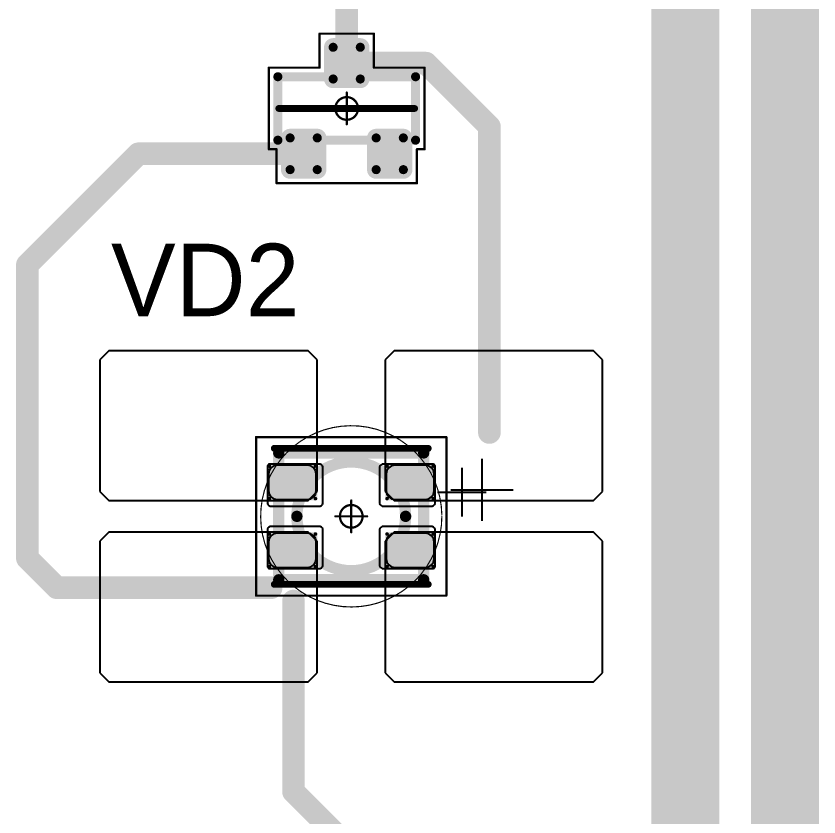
# Model space of a CAD drawing. Header units: millimetres. Extents: x 0 to 400, y 0 to 514.
# Drawn here: x 232.6 to 250.32, y 305.87 to 323.54 of the extents above; entities that cross this region are included whole.
import ezdxf

# ---------------------------------------------------------------- set-up
doc = ezdxf.new("R2010")
doc.units = ezdxf.units.MM
for name, color, linetype in [('Mechanical13', 56, 'Continuous'), ('Mechanical15', 56, 'Continuous'), ('Mechanical2', 216, 'Continuous'), ('TopLayer', 1, 'Continuous'), ('TopOverlay', 2, 'Continuous'), ('TopPaste', 8, 'Continuous'), ('TopSolder', 216, 'Continuous')]:
    doc.layers.add(name, color=color, linetype=linetype)

# ---------------------------------------------------------------- blocks, each defined once
blk = doc.blocks.new('SOT23_180')
at = {"layer": 'Mechanical13', "const_width": 0.1999996}
for points in [[(-0.7000011399999999, 1.52008078), (0.7000011399999999, 1.52008078)], [(-0.7000011399999999, 1.52008078), (-0.7000011399999999, -1.51991822)], [(0.7000011399999999, 1.52008078), (0.7000011399999999, -1.51991822)], [(-0.7000011399999999, -1.51991822), (0.7000011399999999, -1.51991822)]]:
    blk.add_lwpolyline(points, dxfattribs=at)
at = {"layer": 'Mechanical13', "const_width": 0.0999998}
for points in [[(-0.75000104, 1.52008078, 1), (-0.65000124, 1.52008078, 1)], [(-0.75000104, 1.52008078, 1), (-0.65000124, 1.52008078, 1)], [(0.65000124, 1.52008078, 1), (0.75000104, 1.52008078, 1)], [(0.65000124, 1.52008078, 1), (0.75000104, 1.52008078, 1)], [(-0.75000104, -1.51991822, 1), (-0.65000124, -1.51991822, 1)], [(-0.75000104, -1.51991822, 1), (-0.65000124, -1.51991822, 1)], [(0.65000124, -1.51991822, 1), (0.75000104, -1.51991822, 1)], [(0.65000124, -1.51991822, 1), (0.75000104, -1.51991822, 1)]]:
    blk.add_lwpolyline(points, format="xyb", close=True, dxfattribs=at)
at = {"layer": 'Mechanical15', "const_width": 0.0499999}
for points in [[(-0.90000074, 1.72008038), (-0.90000074, 1.55008072)], [(-0.90000074, 1.72008038), (0.90000074, 1.72008038)], [(0.90000074, 1.72008038), (0.90000074, 0.6000800799999999)], [(-1.64999924, 1.55008072), (-1.64999924, -1.54991816)], [(-1.64999924, 1.55008072), (-0.90000074, 1.55008072)], [(0.90000074, 0.6000800799999999), (1.64999924, 0.6000800799999999)], [(1.64999924, 0.6000800799999999), (1.64999924, -0.59991752)], [(0, 0.35007804), (0, -0.34991802)], [(-0.3499993, 8.128e-05), (0.3499993, 8.128e-05)], [(0.90000074, -0.59991752), (1.64999924, -0.59991752)], [(0.90000074, -0.59991752), (0.90000074, -1.71991782)], [(-1.64999924, -1.54991816), (-0.90000074, -1.54991816)], [(-0.90000074, -1.54991816), (-0.90000074, -1.71991782)], [(-0.90000074, -1.71991782), (0.90000074, -1.71991782)]]:
    blk.add_lwpolyline(points, dxfattribs=at)
at = {"layer": 'Mechanical15'}
for points, const_width in [([(-0.9125000799999999, 1.72008038, 1), (-0.8875014, 1.72008038, 1)], 0.02499868), ([(-0.9125000799999999, 1.72008038, 1), (-0.8875014, 1.72008038, 1)], 0.02499868), ([(0.8875014, 1.72008038, 1), (0.9125000799999999, 1.72008038, 1)], 0.02499868), ([(0.8875014, 1.72008038, 1), (0.9125000799999999, 1.72008038, 1)], 0.02499868), ([(-1.66249858, 1.55008072, 1), (-1.6374999, 1.55008072, 1)], 0.02499868), ([(-1.66249858, 1.55008072, 1), (-1.6374999, 1.55008072, 1)], 0.02499868), ([(-0.9125000799999999, 1.55008072, 1), (-0.8875014, 1.55008072, 1)], 0.02499868), ([(-0.9125000799999999, 1.55008072, 1), (-0.8875014, 1.55008072, 1)], 0.02499868), ([(0.8875014, 0.6000800799999999, 1), (0.9125000799999999, 0.6000800799999999, 1)], 0.02499868), ([(0.8875014, 0.6000800799999999, 1), (0.9125000799999999, 0.6000800799999999, 1)], 0.02499868), ([(1.6374999, 0.6000800799999999, 1), (1.66249858, 0.6000800799999999, 1)], 0.02499868), ([(1.6374999, 0.6000800799999999, 1), (1.66249858, 0.6000800799999999, 1)], 0.02499868), ([(-0.01249934, 0.35007804, 1), (0.01249934, 0.35007804, 1)], 0.02499868), ([(0.2499995, 8.382e-05, 1), (-0.2499995, 8.382e-05, 1)], 0.0499999), ([(-0.36249864, 8.128e-05, 1), (-0.33749996, 8.128e-05, 1)], 0.02499868), ([(-0.26249884, 8.382e-05, 1), (-0.23750016, 8.382e-05, 1)], 0.02499868), ([(0.23750016, 8.382e-05, 1), (0.26249884, 8.382e-05, 1)], 0.02499868), ([(0.33749996, 8.128e-05, 1), (0.36249864, 8.128e-05, 1)], 0.02499868), ([(-0.01249934, -0.34991802, 1), (0.01249934, -0.34991802, 1)], 0.02499868), ([(0.8875014, -0.59991752, 1), (0.9125000799999999, -0.59991752, 1)], 0.02499868), ([(0.8875014, -0.59991752, 1), (0.9125000799999999, -0.59991752, 1)], 0.02499868), ([(1.6374999, -0.59991752, 1), (1.66249858, -0.59991752, 1)], 0.02499868), ([(1.6374999, -0.59991752, 1), (1.66249858, -0.59991752, 1)], 0.02499868), ([(-1.66249858, -1.54991816, 1), (-1.6374999, -1.54991816, 1)], 0.02499868), ([(-1.66249858, -1.54991816, 1), (-1.6374999, -1.54991816, 1)], 0.02499868), ([(-0.9125000799999999, -1.54991816, 1), (-0.8875014, -1.54991816, 1)], 0.02499868), ([(-0.9125000799999999, -1.54991816, 1), (-0.8875014, -1.54991816, 1)], 0.02499868), ([(-0.9125000799999999, -1.71991782, 1), (-0.8875014, -1.71991782, 1)], 0.02499868), ([(-0.9125000799999999, -1.71991782, 1), (-0.8875014, -1.71991782, 1)], 0.02499868), ([(0.8875014, -1.71991782, 1), (0.9125000799999999, -1.71991782, 1)], 0.02499868), ([(0.8875014, -1.71991782, 1), (0.9125000799999999, -1.71991782, 1)], 0.02499868)]:
    blk.add_lwpolyline(points, format="xyb", close=True, dxfattribs=dict(at, const_width=const_width))
at = {"layer": 'TopLayer', "const_width": 0.0999998}
for points in [[(-1.39999974, 1.25008132, 1), (-1.29999994, 1.25008132, 1)], [(-0.7000011399999999, 1.25008132, 1), (-0.6000013399999999, 1.25008132, 1)], [(-1.39999974, 0.65008252, 1), (-1.29999994, 0.65008252, 1)], [(-0.7000011399999999, 0.65008252, 1), (-0.6000013399999999, 0.65008252, 1)], [(0.6000013399999999, 0.30008068, 1), (0.7000011399999999, 0.30008068, 1)], [(1.29999994, 0.30008068, 1), (1.39999974, 0.30008068, 1)], [(0.6000013399999999, -0.29991812, 1), (0.7000011399999999, -0.29991812, 1)], [(1.29999994, -0.29991812, 1), (1.39999974, -0.29991812, 1)], [(-1.39999974, -0.64991996, 1), (-1.29999994, -0.64991996, 1)], [(-0.7000011399999999, -0.64991996, 1), (-0.6000013399999999, -0.64991996, 1)], [(-1.39999974, -1.24991876, 1), (-1.29999994, -1.24991876, 1)], [(-0.7000011399999999, -1.24991876, 1), (-0.6000013399999999, -1.24991876, 1)]]:
    blk.add_lwpolyline(points, format="xyb", close=True, dxfattribs=at)
at = {"layer": 'TopLayer'}
for points in [[(-1.44999964, 1.25008132), (-1.44999964, 0.65008252), (-0.55000144, 1.25008132), (-0.55000144, 0.65008252)], [(-1.34999984, 1.35008112), (-1.34999984, 0.55008272), (-0.65000124, 1.35008112), (-0.65000124, 0.55008272)], [(0.65000124, 0.40008048), (0.65000124, -0.39991792), (1.34999984, 0.40008048), (1.34999984, -0.39991792)], [(0.55000144, 0.30008068), (0.55000144, -0.29991812), (1.44999964, 0.30008068), (1.44999964, -0.29991812)], [(-1.44999964, -0.64991996), (-1.44999964, -1.24991876), (-0.55000144, -0.64991996), (-0.55000144, -1.24991876)], [(-1.34999984, -0.54992016), (-1.34999984, -1.34991856), (-0.65000124, -0.54992016), (-0.65000124, -1.34991856)]]:
    blk.add_solid(points, dxfattribs=at)
at = {"layer": 'TopOverlay', "const_width": 0.1499997}
blk.add_lwpolyline([(0, 1.50000208), (0, -1.50000208)], dxfattribs=at)
at = {"layer": 'TopOverlay', "const_width": 0.07499858}
for points in [[(-0.03750056, 1.50000208, 1), (0.03750056, 1.50000208, 1)], [(-0.03750056, -1.50000208, 1), (0.03750056, -1.50000208, 1)]]:
    blk.add_lwpolyline(points, format="xyb", close=True, dxfattribs=at)
at = {"layer": 'TopPaste', "const_width": 0.07499858}
for points in [[(-1.38749786, 1.25008132, 1), (-1.31250182, 1.25008132, 1)], [(-0.68749926, 1.25008132, 1), (-0.61250322, 1.25008132, 1)], [(-1.38749786, 0.65008252, 1), (-1.31250182, 0.65008252, 1)], [(-0.68749926, 0.65008252, 1), (-0.61250322, 0.65008252, 1)], [(0.61250322, 0.30008068, 1), (0.68749926, 0.30008068, 1)], [(1.31250182, 0.30008068, 1), (1.38749786, 0.30008068, 1)], [(0.61250322, -0.29991812, 1), (0.68749926, -0.29991812, 1)], [(1.31250182, -0.29991812, 1), (1.38749786, -0.29991812, 1)], [(-1.38749786, -0.64991996, 1), (-1.31250182, -0.64991996, 1)], [(-0.68749926, -0.64991996, 1), (-0.61250322, -0.64991996, 1)], [(-1.38749786, -1.24991876, 1), (-1.31250182, -1.24991876, 1)], [(-0.68749926, -1.24991876, 1), (-0.61250322, -1.24991876, 1)]]:
    blk.add_lwpolyline(points, format="xyb", close=True, dxfattribs=at)
at = {"layer": 'TopPaste'}
for points in [[(-1.42499842, 1.25008132), (-1.42499842, 0.65008252), (-0.5750026599999999, 1.25008132), (-0.5750026599999999, 0.65008252)], [(-1.34999984, 1.3250799), (-1.34999984, 0.57508394), (-0.65000124, 1.3250799), (-0.65000124, 0.57508394)], [(0.65000124, 0.37507926), (0.65000124, -0.3749166999999999), (1.34999984, 0.37507926), (1.34999984, -0.3749166999999999)], [(0.5750026599999999, 0.30008068), (0.5750026599999999, -0.29991812), (1.42499842, 0.30008068), (1.42499842, -0.29991812)], [(-1.42499842, -0.64991996), (-1.42499842, -1.24991876), (-0.5750026599999999, -0.64991996), (-0.5750026599999999, -1.24991876)], [(-1.34999984, -0.57492138), (-1.34999984, -1.32491734), (-0.65000124, -0.57492138), (-0.65000124, -1.32491734)]]:
    blk.add_solid(points, dxfattribs=at)
at = {"layer": 'TopSolder', "const_width": 0.2015998}
for points in [[(-1.45079974, 1.25008132, 1), (-1.24919994, 1.25008132, 1)], [(-0.75080114, 1.25008132, 1), (-0.5492013399999999, 1.25008132, 1)], [(-1.45079974, 0.65008252, 1), (-1.24919994, 0.65008252, 1)], [(-0.75080114, 0.65008252, 1), (-0.5492013399999999, 0.65008252, 1)], [(0.5492013399999999, 0.30008068, 1), (0.75080114, 0.30008068, 1)], [(1.24919994, 0.30008068, 1), (1.45079974, 0.30008068, 1)], [(0.5492013399999999, -0.29991812, 1), (0.75080114, -0.29991812, 1)], [(1.24919994, -0.29991812, 1), (1.45079974, -0.29991812, 1)], [(-1.45079974, -0.64991996, 1), (-1.24919994, -0.64991996, 1)], [(-0.75080114, -0.64991996, 1), (-0.5492013399999999, -0.64991996, 1)], [(-1.45079974, -1.24991876, 1), (-1.24919994, -1.24991876, 1)], [(-0.75080114, -1.24991876, 1), (-0.5492013399999999, -1.24991876, 1)]]:
    blk.add_lwpolyline(points, format="xyb", close=True, dxfattribs=at)
at = {"layer": 'TopSolder'}
for points in [[(-1.34999984, 1.45168112), (-1.34999984, 0.44848272), (-0.65000124, 1.45168112), (-0.65000124, 0.44848272)], [(-1.55159964, 1.25008132), (-1.55159964, 0.65008252), (-0.4484014399999999, 1.25008132), (-0.4484014399999999, 0.65008252)], [(0.65000124, 0.50168048), (0.65000124, -0.50151792), (1.34999984, 0.50168048), (1.34999984, -0.50151792)], [(0.4484014399999999, 0.30008068), (0.4484014399999999, -0.29991812), (1.55159964, 0.30008068), (1.55159964, -0.29991812)], [(-1.34999984, -0.44832016), (-1.34999984, -1.45151856), (-0.65000124, -0.44832016), (-0.65000124, -1.45151856)], [(-1.55159964, -0.64991996), (-1.55159964, -1.24991876), (-0.4484014399999999, -0.64991996), (-0.4484014399999999, -1.24991876)]]:
    blk.add_solid(points, dxfattribs=at)
blk = doc.blocks.new('E65F_353')
at = {"layer": 'Mechanical13'}
for p, q in [((2.44058186, 1.07119928), (2.44058186, 0)), ((1.90498222, 0.5355996399999999), (2.9761815, 0.5355996399999999))]:
    blk.add_line(p, q, dxfattribs=at)
at = {"layer": 'Mechanical13', "const_width": 0.2499995}
for points in [[(-1.60001712, -1.39999974), (-1.60001712, 1.39999974)], [(-1.60001712, 1.39999974), (1.59998156, 1.39999974)], [(1.59998156, -1.39999974), (1.59998156, 1.39999974)], [(-1.60001712, -1.39999974), (1.59998156, -1.39999974)]]:
    blk.add_lwpolyline(points, dxfattribs=at)
at = {"layer": 'Mechanical13'}
for points, const_width in [([(-1.66251636, 1.39999974, 1), (-1.53751788, 1.39999974, 1)], 0.12499848), ([(-1.66251636, 1.39999974, 1), (-1.53751788, 1.39999974, 1)], 0.12499848), ([(1.53748232, 1.39999974, 1), (1.6624808, 1.39999974, 1)], 0.12499848), ([(1.53748232, 1.39999974, 1), (1.6624808, 1.39999974, 1)], 0.12499848), ([(1.19998236, 0, 1), (-1.20001792, 0, 1)], 0.2499995), ([(-1.26251716, 0, 1), (-1.13751868, 0, 1)], 0.12499848), ([(1.13748312, 0, 1), (1.2624816, 0, 1)], 0.12499848), ([(-1.66251636, -1.39999974, 1), (-1.53751788, -1.39999974, 1)], 0.12499848), ([(-1.66251636, -1.39999974, 1), (-1.53751788, -1.39999974, 1)], 0.12499848), ([(1.53748232, -1.39999974, 1), (1.6624808, -1.39999974, 1)], 0.12499848), ([(1.53748232, -1.39999974, 1), (1.6624808, -1.39999974, 1)], 0.12499848)]:
    blk.add_lwpolyline(points, format="xyb", close=True, dxfattribs=dict(at, const_width=const_width))
at = {"layer": 'Mechanical15', "const_width": 0.0499999}
for points in [[(-2.10003644, 1.75000158), (2.09996532, 1.74999904)], [(-2.10003644, -1.75000158), (-2.10003644, 1.75000158)], [(2.09996532, -1.74999904), (2.09996532, 1.74999904)], [(-1.778e-05, -0.3499993), (-1.778e-05, 0.3499993)], [(-1.778e-05, -0.3499993), (-1.778e-05, 0.3499993)], [(-0.35003486, 1.778e-05), (0.34996374, 1.778e-05)], [(-0.35001708, 0), (0.34998152, 0)], [(-2.10003644, -1.75000158), (2.09996532, -1.74999904)]]:
    blk.add_lwpolyline(points, dxfattribs=at)
at = {"layer": 'Mechanical15'}
for points, const_width in [([(-2.11253578, 1.75000158, 1), (-2.0875371, 1.75000158, 1)], 0.02499868), ([(-2.11253578, 1.75000158, 1), (-2.0875371, 1.75000158, 1)], 0.02499868), ([(2.08746598, 1.74999904, 1), (2.11246466, 1.74999904, 1)], 0.02499868), ([(2.08746598, 1.74999904, 1), (2.11246466, 1.74999904, 1)], 0.02499868), ([(-0.01251712, 0.3499993, 1), (0.01248156, 0.3499993, 1)], 0.02499868), ([(-0.01251712, 0.3499993, 1), (0.01248156, 0.3499993, 1)], 0.02499868), ([(0.24996394, 1.778e-05, 1), (-0.25003506, 1.778e-05, 1)], 0.0499999), ([(0.24998172, 0, 1), (-0.25001728, 0, 1)], 0.0499999), ([(-0.3625342, 1.778e-05, 1), (-0.33753552, 1.778e-05, 1)], 0.02499868), ([(-0.36251642, 0, 1), (-0.33751774, 0, 1)], 0.02499868), ([(-0.2625344, 1.778e-05, 1), (-0.23753572, 1.778e-05, 1)], 0.02499868), ([(-0.26251662, 0, 1), (-0.23751794, 0, 1)], 0.02499868), ([(0.2374646, 1.778e-05, 1), (0.26246328, 1.778e-05, 1)], 0.02499868), ([(0.23748238, 0, 1), (0.26248106, 0, 1)], 0.02499868), ([(0.3374643999999999, 1.778e-05, 1), (0.36246308, 1.778e-05, 1)], 0.02499868), ([(0.33748218, 0, 1), (0.36248086, 0, 1)], 0.02499868), ([(-0.01251712, -0.3499993, 1), (0.01248156, -0.3499993, 1)], 0.02499868), ([(-0.01251712, -0.3499993, 1), (0.01248156, -0.3499993, 1)], 0.02499868), ([(-2.11253578, -1.75000158, 1), (-2.0875371, -1.75000158, 1)], 0.02499868), ([(-2.11253578, -1.75000158, 1), (-2.0875371, -1.75000158, 1)], 0.02499868), ([(2.08746598, -1.74999904, 1), (2.11246466, -1.74999904, 1)], 0.02499868), ([(2.08746598, -1.74999904, 1), (2.11246466, -1.74999904, 1)], 0.02499868)]:
    blk.add_lwpolyline(points, format="xyb", close=True, dxfattribs=dict(at, const_width=const_width))
at = {"layer": 'TopLayer'}
for p, q in [((-5.35001724, 3.64999778), (-5.55001684, 3.44999818)), ((-0.9500158799999998, 3.650002859999999), (-5.35001724, 3.65000032)), ((-5.35001724, 3.65000032), (-5.35001724, 3.64999778)), ((-0.75001374, 3.45000072), (-0.9500158799999998, 3.650002859999999)), ((0.9499803199999999, 3.64999778), (0.7499807199999999, 3.44999818)), ((5.34997914, 3.65000032), (0.9499803199999999, 3.650002859999999)), ((0.9499803199999999, 3.650002859999999), (0.9499803199999999, 3.64999778)), ((5.54997874, 3.45000072), (5.34997914, 3.65000032)), ((-5.55001684, 3.44999818), (-5.54973236, 3.4497137)), ((-5.54973236, 3.4497137), (-5.54973236, 0.5499989)), ((-0.75001628, 0.54999636), (-0.75001374, 3.45000072)), ((0.7499807199999999, 3.44999818), (0.7502652, 3.4497137)), ((0.7502652, 3.4497137), (0.7502652, 0.5499989)), ((5.54998128, 0.54999636), (5.54997874, 3.45000072)), ((-5.54973236, 0.5499989), (-5.35001724, 0.3499993)), ((-0.9500158799999998, 0.3499993), (-0.75001628, 0.54999636)), ((0.7502652, 0.5499989), (0.9499803199999999, 0.3499993)), ((5.349981679999999, 0.3499993), (5.54998128, 0.54999636)), ((-5.35001724, 0.3499993), (-0.9500158799999998, 0.3499993)), ((0.9499803199999999, 0.3499993), (5.349981679999999, 0.3499993)), ((-5.35001724, -0.35000184), (-5.55001684, -0.55000144)), ((-0.9500158799999998, -0.3499993), (-5.35001724, -0.3499993)), ((-5.35001724, -0.3499993), (-5.35001724, -0.35000184)), ((-0.75001628, -0.54999636), (-0.9500158799999998, -0.3499993)), ((0.9499803199999999, -0.35000184), (0.7499807199999999, -0.55000144)), ((5.349981679999999, -0.3499993), (0.9499803199999999, -0.3499993)), ((0.9499803199999999, -0.3499993), (0.9499803199999999, -0.35000184)), ((5.54998128, -0.54999636), (5.349981679999999, -0.3499993)), ((-5.55001684, -0.55000144), (-5.54973236, -0.55028592)), ((-5.54973236, -0.55028592), (-5.54973236, -3.45000072)), ((-0.75001374, -3.45000072), (-0.75001628, -0.54999636)), ((0.7499807199999999, -0.55000144), (0.7502652, -0.55028592)), ((0.7502652, -0.55028592), (0.7502652, -3.45000072)), ((5.54997874, -3.45000072), (5.54998128, -0.54999636)), ((-5.54973236, -3.45000072), (-5.35001724, -3.65000032)), ((-0.9500158799999998, -3.650002859999999), (-0.75001374, -3.45000072)), ((0.7502652, -3.45000072), (0.9499803199999999, -3.650002859999999)), ((5.34997914, -3.65000032), (5.54997874, -3.45000072)), ((-5.35001724, -3.65000032), (-0.9500158799999998, -3.650002859999999)), ((0.9499803199999999, -3.650002859999999), (5.34997914, -3.65000032))]:
    blk.add_line(p, q, dxfattribs=at)
at = {"layer": 'TopLayer', "const_width": 0.03999991999999999}
for points in [[(-1.82994554, 1.11000032, 1), (-1.78994562, 1.11000032, 1)], [(-0.8099475799999999, 1.11000032, 1), (-0.7699476599999999, 1.11000032, 1)], [(0.77005434, 1.11000032, 1), (0.81005426, 1.11000032, 1)], [(1.7900523, 1.11000032, 1), (1.83005222, 1.11000032, 1)], [(-1.82994554, 0.39000176, 1), (-1.78994562, 0.39000176, 1)], [(-0.8099475799999999, 0.39000176, 1), (-0.7699476599999999, 0.39000176, 1)], [(0.77005434, 0.39000176, 1), (0.81005426, 0.39000176, 1)], [(1.7900523, 0.39000176, 1), (1.83005222, 0.39000176, 1)], [(-1.82994554, -0.39000176, 1), (-1.78994562, -0.39000176, 1)], [(-0.8099475799999999, -0.39000176, 1), (-0.7699476599999999, -0.39000176, 1)], [(0.77005434, -0.39000176, 1), (0.81005426, -0.39000176, 1)], [(1.7900523, -0.39000176, 1), (1.83005222, -0.39000176, 1)], [(-1.82994554, -1.11000032, 1), (-1.78994562, -1.11000032, 1)], [(-0.8099475799999999, -1.11000032, 1), (-0.7699476599999999, -1.11000032, 1)], [(0.77005434, -1.11000032, 1), (0.81005426, -1.11000032, 1)], [(1.7900523, -1.11000032, 1), (1.83005222, -1.11000032, 1)]]:
    blk.add_lwpolyline(points, format="xyb", close=True, dxfattribs=at)
at = {"layer": 'TopLayer'}
for points in [[(-1.8499455, 1.11000032), (-1.8499455, 0.39000176), (-0.7499477, 1.11000032), (-0.7499477, 0.39000176)], [(-1.80994558, 1.15000024), (-1.80994558, 0.35000184), (-0.78994762, 1.15000024), (-0.78994762, 0.35000184)], [(0.7500543799999999, 1.11000032), (0.7500543799999999, 0.39000176), (1.85005218, 1.11000032), (1.85005218, 0.39000176)], [(0.7900543, 1.15000024), (0.7900543, 0.35000184), (1.81005226, 1.15000024), (1.81005226, 0.35000184)], [(-1.80994558, -0.35000184), (-1.80994558, -1.15000024), (-0.78994762, -0.35000184), (-0.78994762, -1.15000024)], [(0.7900543, -0.35000184), (0.7900543, -1.15000024), (1.81005226, -0.35000184), (1.81005226, -1.15000024)], [(-1.8499455, -0.39000176), (-1.8499455, -1.11000032), (-0.7499477, -0.39000176), (-0.7499477, -1.11000032)], [(0.7500543799999999, -0.39000176), (0.7500543799999999, -1.11000032), (1.85005218, -0.39000176), (1.85005218, -1.11000032)]]:
    blk.add_solid(points, dxfattribs=at)
at = {"layer": 'TopOverlay'}
for p, q in [((2.88554922, 1.27113538), (2.88554922, -0.0999998)), ((2.1999829, 0.58556652), (3.57111808, 0.58556652))]:
    blk.add_line(p, q, dxfattribs=at)
at = {"layer": 'TopOverlay', "const_width": 0.1499997}
for points in [[(-1.70001692, 1.49999954), (1.69998136, 1.49999954)], [(-1.70001692, -1.49999954), (1.69998136, -1.49999954)]]:
    blk.add_lwpolyline(points, dxfattribs=at)
at = {"layer": 'TopOverlay', "const_width": 0.07499858}
for points in [[(-1.73751748, 1.49999954, 1), (-1.66251636, 1.49999954, 1)], [(1.6624808, 1.49999954, 1), (1.73748192, 1.49999954, 1)], [(-1.73751748, -1.49999954, 1), (-1.66251636, -1.49999954, 1)], [(1.6624808, -1.49999954, 1), (1.73748192, -1.49999954, 1)]]:
    blk.add_lwpolyline(points, format="xyb", close=True, dxfattribs=at)
at = {"layer": 'TopPaste'}
for p, q in [((-1.77269648, 1.0726801), (-1.81413912, 1.01066092)), ((-1.7106773, 1.11412274), (-1.77269648, 1.0726801)), ((-1.63751768, 1.1286744), (-1.7106773, 1.11412274)), ((-0.96251776, 1.1286744), (-1.63751768, 1.1286744)), ((-0.8893581399999999, 1.11412274), (-0.96251776, 1.1286744)), ((-0.82733896, 1.0726801), (-0.8893581399999999, 1.11412274)), ((-0.78589632, 1.01066092), (-0.82733896, 1.0726801)), ((0.8273034, 1.0726801), (0.7858607599999999, 1.01066092)), ((0.88932258, 1.11412274), (0.8273034, 1.0726801)), ((0.9624822000000001, 1.1286744), (0.88932258, 1.11412274)), ((1.63748212, 1.1286744), (0.9624822000000001, 1.1286744)), ((1.71064174, 1.11412274), (1.63748212, 1.1286744)), ((1.77266092, 1.0726801), (1.71064174, 1.11412274)), ((1.81410356, 1.01066092), (1.77266092, 1.0726801)), ((-1.81413912, 1.01066092), (-1.82869078, 0.9375012999999999)), ((-1.82869078, 0.9375012999999999), (-1.82869078, 0.56250078)), ((-0.7713446599999999, 0.9375012999999999), (-0.78589632, 1.01066092)), ((-0.7713446599999999, 0.56250078), (-0.7713446599999999, 0.9375012999999999)), ((0.7858607599999999, 1.01066092), (0.7713091, 0.9375012999999999)), ((0.7713091, 0.9375012999999999), (0.7713091, 0.56250078)), ((1.82865522, 0.9375012999999999), (1.81410356, 1.01066092)), ((1.82865522, 0.56250078), (1.82865522, 0.9375012999999999)), ((-1.82869078, 0.56250078), (-1.81413912, 0.4893386199999999)), ((-0.78589632, 0.4893386199999999), (-0.7713446599999999, 0.56250078)), ((0.7713091, 0.56250078), (0.7858633, 0.4893411599999999)), ((1.8141061, 0.4893411599999999), (1.82865522, 0.56250078)), ((-1.81413912, 0.4893386199999999), (-1.77269648, 0.42732198)), ((-1.77269648, 0.42732198), (-1.7106773, 0.3858768)), ((-1.7106773, 0.3858768), (-1.63751768, 0.3713251399999999)), ((-1.63751768, 0.3713251399999999), (-0.96251776, 0.3713251399999999)), ((-0.96251776, 0.3713251399999999), (-0.8893581399999999, 0.3858768)), ((-0.8893581399999999, 0.3858768), (-0.82733896, 0.42732198)), ((-0.82733896, 0.42732198), (-0.78589632, 0.4893386199999999)), ((0.7858633, 0.4893411599999999), (0.8273034, 0.42732198)), ((0.8273034, 0.42732198), (0.88932258, 0.38587934)), ((0.88932258, 0.38587934), (0.9624822000000001, 0.3713251399999999)), ((0.9624822000000001, 0.3713251399999999), (1.63748212, 0.37132768)), ((1.63748212, 0.37132768), (1.71064174, 0.3858768)), ((1.71064174, 0.3858768), (1.77266092, 0.42732198)), ((1.77266092, 0.42732198), (1.8141061, 0.4893411599999999)), ((-1.81413912, -0.4893386199999999), (-1.82869078, -0.56250078)), ((-1.77269648, -0.42732198), (-1.81413912, -0.4893386199999999)), ((-1.7106773, -0.3858768), (-1.77269648, -0.42732198)), ((-1.63751768, -0.3713251399999999), (-1.7106773, -0.3858768)), ((-0.96251776, -0.3713251399999999), (-1.63751768, -0.3713251399999999)), ((-0.8893581399999999, -0.3858768), (-0.96251776, -0.3713251399999999)), ((-0.82733896, -0.42732198), (-0.8893581399999999, -0.3858768)), ((-0.78589632, -0.4893386199999999), (-0.82733896, -0.42732198)), ((-0.7713446599999999, -0.56250078), (-0.78589632, -0.4893386199999999)), ((0.7858633, -0.4893411599999999), (0.7713091, -0.56250078)), ((0.8273034, -0.42732198), (0.7858633, -0.4893411599999999)), ((0.88932258, -0.38587934), (0.8273034, -0.42732198)), ((0.9624822000000001, -0.3713251399999999), (0.88932258, -0.38587934)), ((1.63748212, -0.37132768), (0.9624822000000001, -0.3713251399999999)), ((1.71064174, -0.3858768), (1.63748212, -0.37132768)), ((1.77266092, -0.42732198), (1.71064174, -0.3858768)), ((1.8141061, -0.4893411599999999), (1.77266092, -0.42732198)), ((1.82865522, -0.56250078), (1.8141061, -0.4893411599999999)), ((-1.82869078, -0.56250078), (-1.82869078, -0.9375012999999999)), ((-0.7713446599999999, -0.9375012999999999), (-0.7713446599999999, -0.56250078)), ((0.7713091, -0.56250078), (0.7713091, -0.9375012999999999)), ((1.82865522, -0.9375012999999999), (1.82865522, -0.56250078)), ((-1.82869078, -0.9375012999999999), (-1.81413912, -1.01066092)), ((-1.81413912, -1.01066092), (-1.77269648, -1.0726801)), ((-0.82733896, -1.0726801), (-0.78589632, -1.01066092)), ((-0.78589632, -1.01066092), (-0.7713446599999999, -0.9375012999999999)), ((0.7713091, -0.9375012999999999), (0.7858607599999999, -1.01066092)), ((0.7858607599999999, -1.01066092), (0.8273034, -1.0726801)), ((1.77266092, -1.0726801), (1.81410356, -1.01066092)), ((1.81410356, -1.01066092), (1.82865522, -0.9375012999999999)), ((-1.77269648, -1.0726801), (-1.7106773, -1.11412274)), ((-1.7106773, -1.11412274), (-1.63751768, -1.1286744)), ((-1.63751768, -1.1286744), (-0.96251776, -1.1286744)), ((-0.96251776, -1.1286744), (-0.8893581399999999, -1.11412274)), ((-0.8893581399999999, -1.11412274), (-0.82733896, -1.0726801)), ((0.8273034, -1.0726801), (0.88932258, -1.11412274)), ((0.88932258, -1.11412274), (0.9624822000000001, -1.1286744)), ((0.9624822000000001, -1.1286744), (1.63748212, -1.1286744)), ((1.63748212, -1.1286744), (1.71064174, -1.11412274)), ((1.71064174, -1.11412274), (1.77266092, -1.0726801))]:
    blk.add_line(p, q, dxfattribs=at)
at = {"layer": 'TopSolder'}
for p, q in [((-1.84997598, 1.10063026), (-1.8500344, 1.1005693)), ((-1.8500344, 1.1005693), (-1.8500344, 0.3005455)), ((-1.84997344, 1.11056928), (-1.84997598, 1.10063026)), ((-1.84236106, 1.12892586), (-1.84997344, 1.11056928)), ((-1.82830216, 1.1429746), (-1.84236106, 1.12892586)), ((-1.80993796, 1.15057174), (-1.82830216, 1.1429746)), ((-1.80000148, 1.15056666), (-1.80993796, 1.15057174)), ((-0.7000443199999999, 1.15057174), (-1.80000148, 1.15056666)), ((-0.68512436, 1.15057174), (-0.7000443199999999, 1.1505692)), ((-0.7000443199999999, 1.1505692), (-0.7000443199999999, 1.15057174)), ((-0.6575552, 1.1391519), (-0.68512436, 1.15057174)), ((-0.63645542, 1.11805466), (-0.6575552, 1.1391519)), ((-0.6250355799999999, 1.0904855), (-0.63645542, 1.11805466)), ((-0.62504574, 0.30055566), (-0.6250355799999999, 1.07556808)), ((-0.6250355799999999, 1.07556808), (-0.6250355799999999, 1.0904855)), ((0.6249796999999999, 1.07555538), (0.6249644599999999, 1.07556808)), ((0.6249644599999999, 1.07556808), (0.6249669999999999, 0.3005455)), ((0.6363843, 1.11804196), (0.6249746199999999, 1.09047534)), ((0.6249746199999999, 1.09047534), (0.6249796999999999, 1.07555538)), ((0.6574764599999999, 1.13914174), (0.6363843, 1.11804196)), ((0.68503546, 1.15056666), (0.6574764599999999, 1.13914174)), ((0.69995288, 1.1505692), (0.68503546, 1.15056666)), ((1.79996846, 1.15056412), (0.69995288, 1.1505692)), ((1.799971, 1.1505565), (1.79996846, 1.15056412)), ((1.80990748, 1.15055904), (1.799971, 1.1505565)), ((1.82826914, 1.14295428), (1.80990748, 1.15055904)), ((1.84232296, 1.12890046), (1.82826914, 1.14295428)), ((1.84992772, 1.11054134), (1.84232296, 1.12890046)), ((1.84992772, 1.10060232), (1.84992772, 1.11054134)), ((1.84995312, 0.30055566), (1.84992772, 1.10060232)), ((-1.8500344, 0.3005455), (-1.8500344, 0.28563062)), ((-1.8500344, 0.28563062), (-1.83861456, 0.2580767)), ((-1.83861456, 0.2580767), (-1.81751986, 0.23698962)), ((-1.81751986, 0.23698962), (-1.78996086, 0.22557994)), ((-1.78996086, 0.22557994), (-1.77504598, 0.22558248)), ((-1.77504598, 0.22558248), (-1.77504344, 0.22557994)), ((-1.77504344, 0.22557994), (-0.7000443199999999, 0.22557994)), ((-0.7000443199999999, 0.22557994), (-0.6851269, 0.2255774)), ((-0.6851269, 0.2255774), (-0.6575678999999999, 0.23698962)), ((-0.6575678999999999, 0.23698962), (-0.6364732, 0.25808178)), ((-0.6364732, 0.25808178), (-0.6250533599999999, 0.28563824)), ((-0.6250533599999999, 0.30055312), (-0.62504574, 0.30055566)), ((-0.6250533599999999, 0.28563824), (-0.6250533599999999, 0.30055312)), ((0.6249669999999999, 0.3005455), (0.62496954, 0.28563062)), ((0.62496954, 0.28563062), (0.6363893799999999, 0.25807416)), ((0.6363893799999999, 0.25807416), (0.6574866199999999, 0.23698708)), ((0.6574866199999999, 0.23698708), (0.6850481599999999, 0.2255774)), ((0.6850481599999999, 0.2255774), (0.6999604999999999, 0.22558248)), ((0.6999604999999999, 0.22558248), (0.69995542, 0.2255774)), ((0.69995542, 0.2255774), (1.77495708, 0.22557994)), ((1.77495708, 0.22557994), (1.78986942, 0.22557486)), ((1.78986942, 0.22557486), (1.81743096, 0.23698454)), ((1.81743096, 0.23698454), (1.83852566, 0.25807162)), ((1.83852566, 0.25807162), (1.8499455, 0.28562808)), ((1.8499455, 0.28562808), (1.84994804, 0.30054296)), ((1.84994804, 0.30054296), (1.84995312, 0.30055566)), ((-1.85002424, -0.29941774), (-1.85002932, -1.09943392)), ((-1.8500217, -0.29941774), (-1.85002424, -0.29941774)), ((-1.83860186, -0.25694386), (-1.8500217, -0.28450286)), ((-1.8500217, -0.28450286), (-1.8500217, -0.29941774)), ((-1.81750716, -0.23585424), (-1.83860186, -0.25694386)), ((-1.78994562, -0.22444202), (-1.81750716, -0.23585424)), ((-1.7750282, -0.22444456), (-1.78994562, -0.22444202)), ((-0.70002654, -0.22444202), (-1.7750282, -0.22444456)), ((-0.68511166, -0.22444202), (-0.70002654, -0.2244471)), ((-0.70002654, -0.2244471), (-0.70002654, -0.22444202)), ((-0.6575526599999999, -0.2358517), (-0.68511166, -0.22444202)), ((-0.63645542, -0.25693878), (-0.6575526599999999, -0.2358517)), ((-0.6250355799999999, -0.28449524), (-0.63645542, -0.25693878)), ((-0.62505844, -1.07443016), (-0.6250355799999999, -0.29940758)), ((-0.6250355799999999, -0.29940758), (-0.6250355799999999, -0.28449524)), ((0.6249746199999999, -0.29941774), (0.6249644599999999, -1.07443016)), ((0.6249796999999999, -0.29942028), (0.6249746199999999, -0.29941774)), ((0.63639954, -0.2569464), (0.6249796999999999, -0.28450286)), ((0.6249796999999999, -0.28450286), (0.6249796999999999, -0.29942028)), ((0.65749424, -0.23585424), (0.63639954, -0.2569464)), ((0.68505324, -0.22444202), (0.65749424, -0.23585424)), ((0.69997066, -0.22444456), (0.68505324, -0.22444202)), ((1.77497232, -0.22444202), (0.69997066, -0.22444456)), ((1.77497232, -0.2244471), (1.77497232, -0.22444202)), ((1.7898872, -0.22444456), (1.77497232, -0.2244471)), ((1.8174462, -0.23585424), (1.7898872, -0.22444456)), ((1.8385409, -0.25694132), (1.8174462, -0.23585424)), ((1.84996074, -0.28449524), (1.8385409, -0.25694132)), ((1.84996074, -0.2994101199999999), (1.84996074, -0.28449524)), ((1.84996328, -1.09943392), (1.84996074, -0.2994101199999999)), ((-1.85002932, -1.09943392), (-1.85002424, -1.1093704)), ((-1.85002424, -1.1093704), (-1.8424017, -1.12772698)), ((-1.8424017, -1.12772698), (-1.82833772, -1.14177064)), ((-1.82833772, -1.14177064), (-1.80996844, -1.1493627)), ((-1.80996844, -1.1493627), (-1.80002942, -1.14935254)), ((-1.80002942, -1.14935254), (-1.80002688, -1.14935254)), ((-1.80002688, -1.14935254), (-0.70002908, -1.14943128)), ((-0.70002908, -1.14943128), (-0.6851040399999999, -1.14942112)), ((-0.6851040399999999, -1.14942112), (-0.6575374199999999, -1.13797588)), ((-0.6575374199999999, -1.13797588), (-0.6364503399999999, -1.11685324)), ((-0.6364503399999999, -1.11685324), (-0.62505082, -1.08926884)), ((-0.62505082, -1.08926884), (-0.62506352, -1.07434634)), ((-0.62506352, -1.07434634), (-0.62505844, -1.07443016)), ((0.6249644599999999, -1.07443016), (0.6249644599999999, -1.08935012)), ((0.6249644599999999, -1.08935012), (0.63638176, -1.11691928)), ((0.63638176, -1.11691928), (0.65748154, -1.13801652)), ((0.65748154, -1.13801652), (0.6850507, -1.14943636)), ((0.6850507, -1.14943636), (0.69997066, -1.14943382)), ((0.69997066, -1.14943382), (1.79992782, -1.14943128)), ((0.69997066, -1.14943382), (0.69997066, -1.14943382)), ((1.79992782, -1.14943128), (1.8098643, -1.14943636)), ((1.8098643, -1.14943636), (1.8282285, -1.14183922)), ((1.8282285, -1.14183922), (1.8422874, -1.12779048)), ((1.8422874, -1.12779048), (1.84989978, -1.1094339)), ((1.84989978, -1.1094339), (1.84990232, -1.09949488)), ((1.84990232, -1.09949488), (1.84996328, -1.09943392))]:
    blk.add_line(p, q, dxfattribs=at)

msp = doc.modelspace()

# ---------------------------------------------------------------- linework, layer by layer
at = {"layer": 'Mechanical2', "const_width": 0.0254}
msp.add_lwpolyline([(241.9999986, 312.49999984, -241.0212025494778), (241.99972428, 312.53319002)], format="xyb", dxfattribs=at)
at = {"layer": 'Mechanical2', "const_width": 0.00100076}
for points in [[(240.00000006, 310.49999876), (240.00000006, 314.50000092)], [(237.99999898, 312.49999984), (241.9999986, 312.49999984)]]:
    msp.add_lwpolyline(points, dxfattribs=at)
at = {"layer": 'Mechanical2'}
for points, const_width in [([(239.99975114, 314.50000092, 1), (240.00024898, 314.50000092, 1)], 0.00050038), ([(237.99975006, 312.49999984, 1), (238.0002479, 312.49999984, 1)], 0.00050038), ([(241.99337428, 312.53319002, 1), (242.00607428, 312.53319002, 1)], 0.0127), ([(241.9936486, 312.49999984, 1), (242.0063486, 312.49999984, 1)], 0.0127), ([(241.99974968, 312.49999984, 1), (242.00024752, 312.49999984, 1)], 0.00050038), ([(239.99975114, 310.49999876, 1), (240.00024898, 310.49999876, 1)], 0.00050038)]:
    msp.add_lwpolyline(points, format="xyb", close=True, dxfattribs=dict(at, const_width=const_width))
at = {"layer": 'TopLayer'}
for points, const_width in [([(249.57499996, 288.39999978), (249.57499996, 385.75000066)], 1.49999954), ([(247.37499928, 288.8750001), (247.37499928, 341.50000026)], 1.49999954), ([(239.89991898, 322.50000016), (239.89991898, 325.1500812199999)], 0.499999), ([(239.89991898, 322.50000016), (241.65000184, 322.50000016)], 0.499999), ([(241.65000184, 322.50000016), (243.05000158, 321.10000042)], 0.499999), ([(243.05000158, 314.34999868), (243.05000158, 321.10000042)], 0.499999), ([(232.84999658, 318.0499989), (235.29999676, 320.49999908)], 0.499999), ([(235.29999676, 320.49999908), (238.94991834, 320.49999908)], 0.499999), ([(232.84999658, 311.57500042), (232.84999658, 318.0499989)], 0.499999), ([(232.84999658, 311.57500042), (233.49999782, 310.92499918)], 0.499999), ([(233.49999782, 310.92499918), (238.23210164, 310.92499918)], 0.499999), ([(238.72500642, 306.42500056), (238.72500642, 310.63210416)], 0.499999), ([(238.72500642, 306.42500056), (239.9999264, 305.15008058)], 0.499999)]:
    msp.add_lwpolyline(points, dxfattribs=dict(at, const_width=const_width))
at = {"layer": 'TopLayer', "const_width": 0.2499995}
for points in [[(239.7749205, 322.50000016, 1), (240.02491746, 322.50000016, 1)], [(239.7749205, 322.50000016, 1), (240.02491746, 322.50000016, 1)], [(241.52500336, 322.50000016, 1), (241.77500032, 322.50000016, 1)], [(241.52500336, 322.50000016, 1), (241.77500032, 322.50000016, 1)], [(242.9250031, 321.10000042, 1), (243.17500006, 321.10000042, 1)], [(242.9250031, 321.10000042, 1), (243.17500006, 321.10000042, 1)], [(235.17499828, 320.49999908, 1), (235.42499524, 320.49999908, 1)], [(235.17499828, 320.49999908, 1), (235.42499524, 320.49999908, 1)], [(238.82491986, 320.49999908, 1), (239.07491682, 320.49999908, 1)], [(232.7249981, 318.0499989, 1), (232.97499506, 318.0499989, 1)], [(232.7249981, 318.0499989, 1), (232.97499506, 318.0499989, 1)], [(242.9250031, 314.34999868, 1), (243.17500006, 314.34999868, 1)], [(232.7249981, 311.57500042, 1), (232.97499506, 311.57500042, 1)], [(232.7249981, 311.57500042, 1), (232.97499506, 311.57500042, 1)], [(233.37499934, 310.92499918, 1), (233.6249963, 310.92499918, 1)], [(233.37499934, 310.92499918, 1), (233.6249963, 310.92499918, 1)], [(238.10710316, 310.92499918, 1), (238.35710012, 310.92499918, 1)], [(238.60000794, 310.63210416, 1), (238.8500049, 310.63210416, 1)], [(238.60000794, 306.42500056, 1), (238.8500049, 306.42500056, 1)], [(238.60000794, 306.42500056, 1), (238.8500049, 306.42500056, 1)]]:
    msp.add_lwpolyline(points, format="xyb", close=True, dxfattribs=at)

# ---------------------------------------------------------------- block references
for name, p, rotation in [('SOT23_180', (239.90000026, 321.49999962), 90), ('E65F_353', (240.00000006, 312.49999984), 360)]:
    msp.add_blockref(name, p, dxfattribs=dict(rotation=rotation))

# ---------------------------------------------------------------- texts
at = {"layer": 'TopOverlay'}
msp.add_text('VD2', height=1.59999934, dxfattribs=at).set_placement((234.696, 316.9158))

doc.saveas('drawing.dxf')
